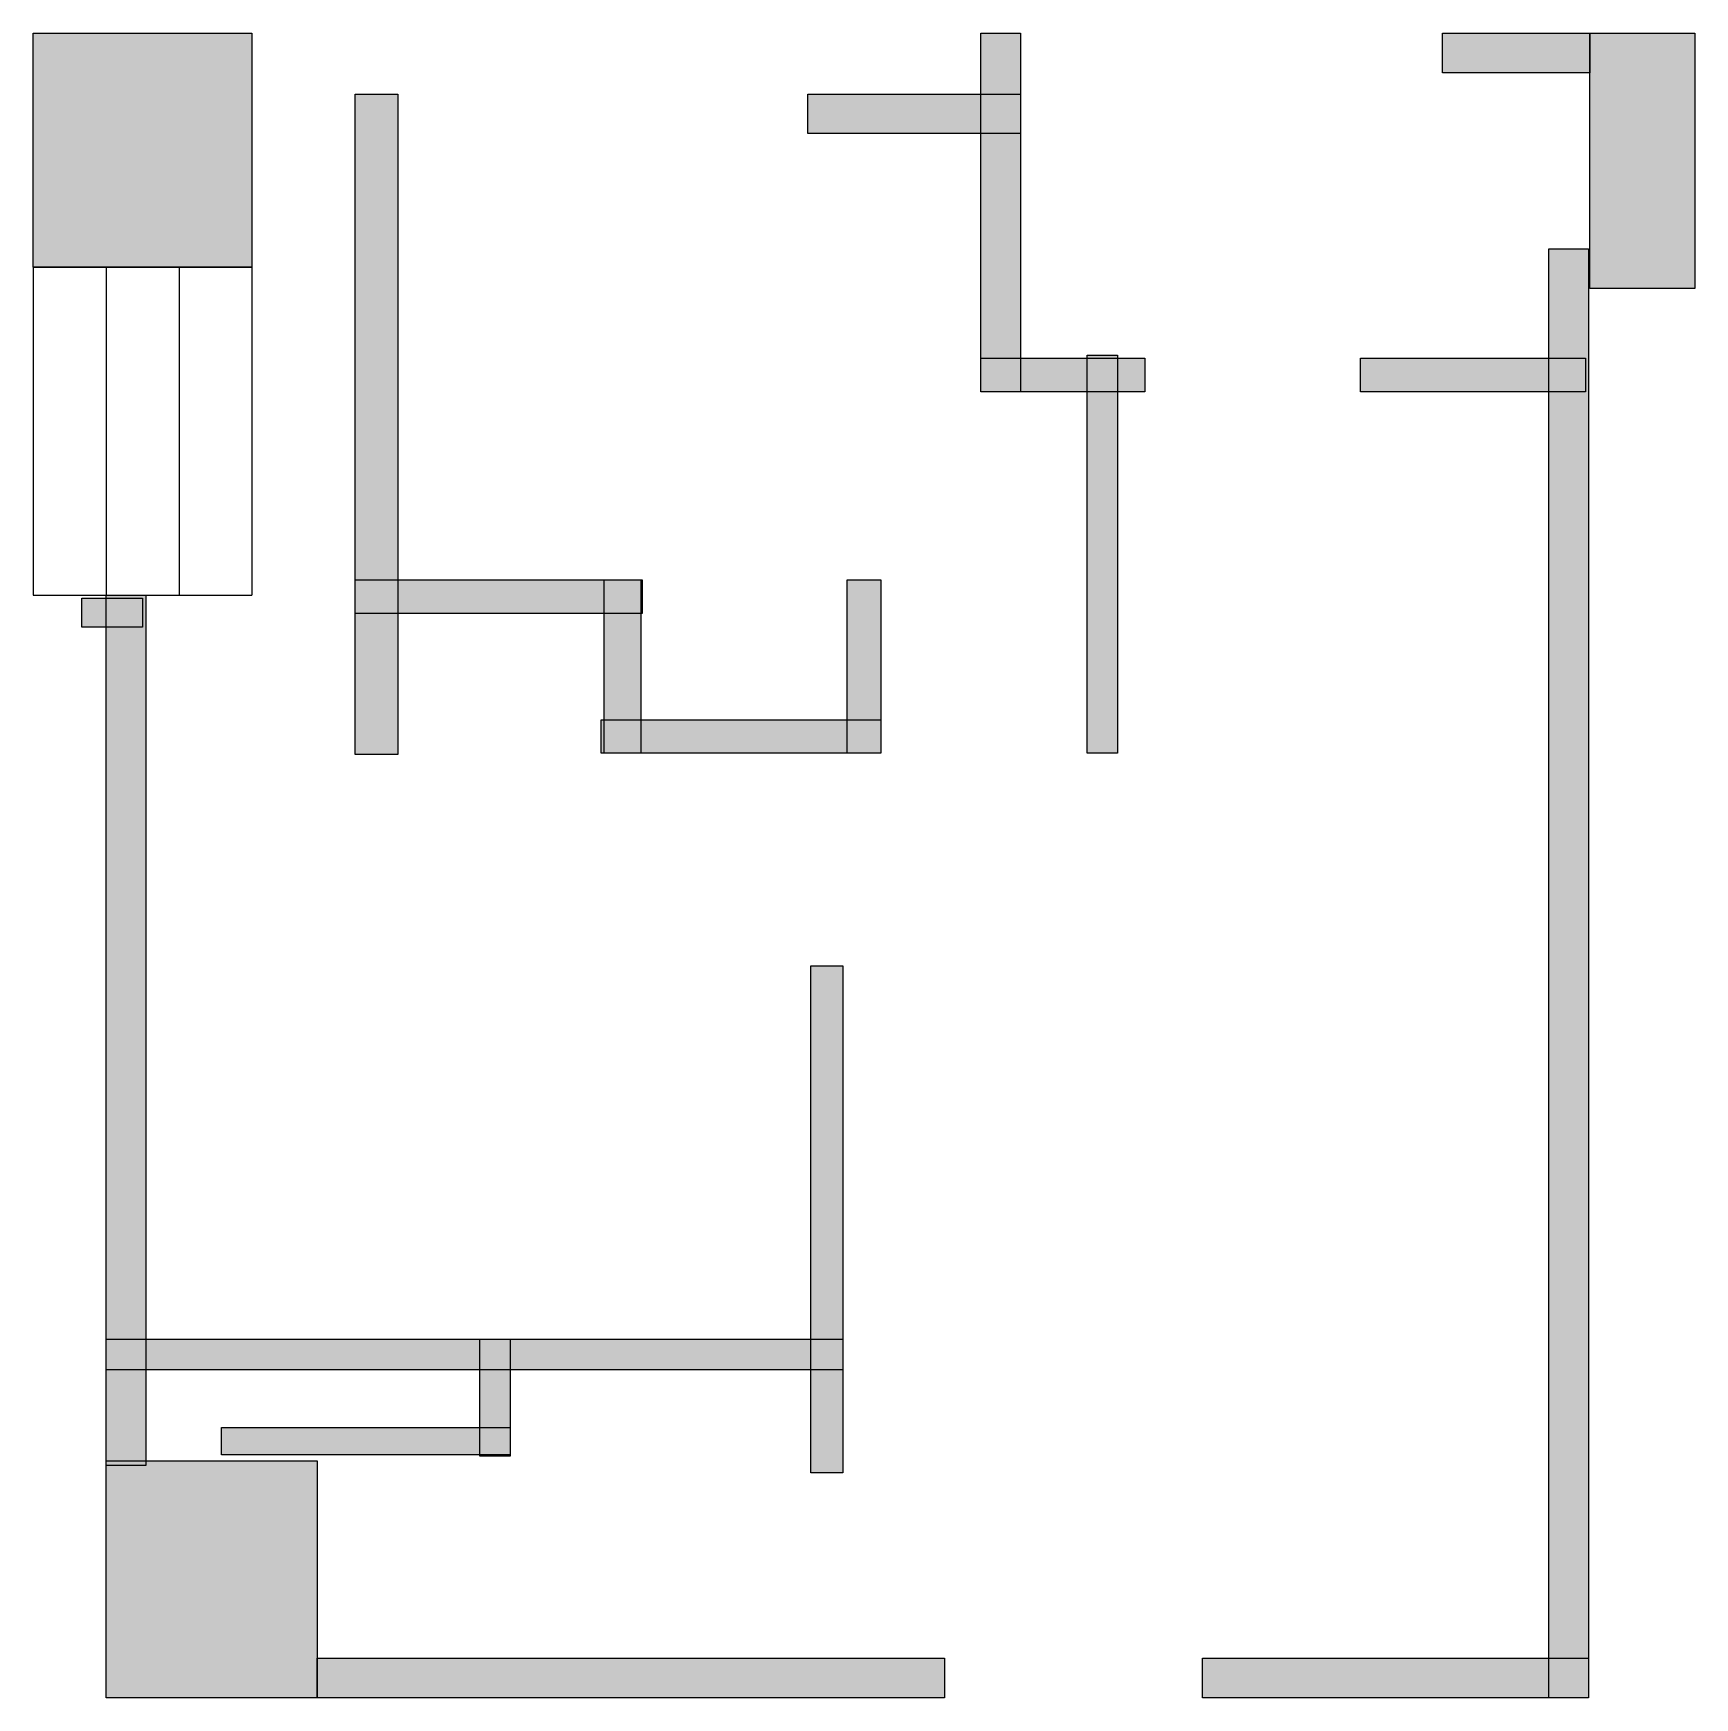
# Model space of a CAD drawing. Header units: centimetres. Extents: x 23 to 986, y 74 to 1038.
import ezdxf

# ---------------------------------------------------------------- set-up
doc = ezdxf.new("R2010")
doc.units = ezdxf.units.CM
doc.layers.add('WALL', color=7, linetype='Continuous')
doc.layers.add('WINDOW', color=5, linetype='Continuous')

msp = doc.modelspace()

# ---------------------------------------------------------------- hatches: boundary and pattern name
at = {"layer": 'WALL'}
h = msp.add_hatch(color=256, dxfattribs=at)
h.dxf.hatch_style = 1
h.paths.add_polyline_path([(22.88, 1038.4), (149.6, 1038.4), (149.6, 902.88), (22.88, 902.88)])
h = msp.add_hatch(color=256, dxfattribs=at)
h.dxf.hatch_style = 1
h.paths.add_polyline_path([(572, 1038.4), (594.88, 1038.4), (594.88, 830.72), (572, 830.72)])
h = msp.add_hatch(color=256, dxfattribs=at)
h.dxf.hatch_style = 1
h.paths.add_polyline_path([(839.52, 1038.4), (924.88, 1038.4), (924.88, 1015.52), (839.52, 1015.52)])
h = msp.add_hatch(color=256, dxfattribs=at)
h.dxf.hatch_style = 1
h.paths.add_polyline_path([(924.88, 1038.4), (985.6, 1038.4), (985.6, 890.56), (924.88, 890.56)])
h = msp.add_hatch(color=256, dxfattribs=at)
h.dxf.hatch_style = 1
h.paths.add_polyline_path([(209.44, 1003.2), (234.08, 1003.2), (234.08, 620.4), (209.44, 620.4)])
h = msp.add_hatch(color=256, dxfattribs=at)
h.dxf.hatch_style = 1
h.paths.add_polyline_path([(471.68, 1003.2), (594.88, 1003.2), (594.88, 980.32), (471.68, 980.32)])
h = msp.add_hatch(color=256, dxfattribs=at)
h.dxf.hatch_style = 1
h.paths.add_polyline_path([(901.12, 913.44), (924, 913.44), (924, 73.92), (901.12, 73.92)])
h = msp.add_hatch(color=256, dxfattribs=at)
h.dxf.hatch_style = 1
h.paths.add_polyline_path([(572, 850.08), (667.04, 850.08), (667.04, 830.72), (572, 830.72)])
h = msp.add_hatch(color=256, dxfattribs=at)
h.dxf.hatch_style = 1
h.paths.add_polyline_path([(633.6, 851.84), (651.2, 851.84), (651.2, 621.28), (633.6, 621.28)])
h = msp.add_hatch(color=256, dxfattribs=at)
h.dxf.hatch_style = 1
h.paths.add_polyline_path([(792, 850.08), (922.24, 850.08), (922.24, 830.72), (792, 830.72)])
h = msp.add_hatch(color=256, dxfattribs=at)
h.dxf.hatch_style = 1
h.paths.add_polyline_path([(209.44, 721.6), (375.76, 721.6), (375.76, 702.24), (209.44, 702.24)])
h = msp.add_hatch(color=256, dxfattribs=at)
h.dxf.hatch_style = 1
h.paths.add_polyline_path([(353.76, 721.6), (374.88, 721.6), (374.88, 621.28), (353.76, 621.28)])
h = msp.add_hatch(color=256, dxfattribs=at)
h.dxf.hatch_style = 1
h.paths.add_polyline_path([(494.56, 721.6), (513.92, 721.6), (513.92, 621.28), (494.56, 621.28)])
h = msp.add_hatch(color=256, dxfattribs=at)
h.dxf.hatch_style = 1
h.paths.add_polyline_path([(51.04, 711.04), (86.24, 711.04), (86.24, 694.32), (51.04, 694.32)])
h = msp.add_hatch(color=256, dxfattribs=at)
h.dxf.hatch_style = 1
h.paths.add_polyline_path([(65.12, 712.8), (88, 712.8), (88, 208.56), (65.12, 208.56)])
h = msp.add_hatch(color=256, dxfattribs=at)
h.dxf.hatch_style = 1
h.paths.add_polyline_path([(352, 640.64), (513.92, 640.64), (513.92, 621.28), (352, 621.28)])
h = msp.add_hatch(color=256, dxfattribs=at)
h.dxf.hatch_style = 1
h.paths.add_polyline_path([(473.44, 498.08), (491.92, 498.08), (491.92, 204.16), (473.44, 204.16)])
h = msp.add_hatch(color=256, dxfattribs=at)
h.dxf.hatch_style = 1
h.paths.add_polyline_path([(65.12, 281.6), (491.92, 281.6), (491.92, 264), (65.12, 264)])
h = msp.add_hatch(color=256, dxfattribs=at)
h.dxf.hatch_style = 1
h.paths.add_polyline_path([(281.6, 281.6), (299.2, 281.6), (299.2, 213.84), (281.6, 213.84)])
h = msp.add_hatch(color=256, dxfattribs=at)
h.dxf.hatch_style = 1
h.paths.add_polyline_path([(132, 230.56), (299.2, 230.56), (299.2, 214.72), (132, 214.72)])
h = msp.add_hatch(color=256, dxfattribs=at)
h.dxf.hatch_style = 1
h.paths.add_polyline_path([(65.12, 211.2), (187.44, 211.2), (187.44, 73.92), (65.12, 73.92)])
h = msp.add_hatch(color=256, dxfattribs=at)
h.dxf.hatch_style = 1
h.paths.add_polyline_path([(187.44, 96.8), (550.88, 96.8), (550.88, 73.92), (187.44, 73.92)])
h = msp.add_hatch(color=256, dxfattribs=at)
h.dxf.hatch_style = 1
h.paths.add_polyline_path([(700.48, 96.8), (924, 96.8), (924, 73.92), (700.48, 73.92)])

# ---------------------------------------------------------------- linework, layer by layer
for points in [[(22.88, 1038.4), (149.6, 1038.4), (149.6, 902.88), (22.88, 902.88)], [(572, 1038.4), (594.88, 1038.4), (594.88, 830.72), (572, 830.72)], [(839.52, 1038.4), (924.88, 1038.4), (924.88, 1015.52), (839.52, 1015.52)], [(924.88, 1038.4), (985.6, 1038.4), (985.6, 890.56), (924.88, 890.56)], [(209.44, 1003.2), (234.08, 1003.2), (234.08, 620.4), (209.44, 620.4)], [(471.68, 1003.2), (594.88, 1003.2), (594.88, 980.32), (471.68, 980.32)], [(901.12, 913.44), (924, 913.44), (924, 73.92), (901.12, 73.92)], [(572, 850.08), (667.04, 850.08), (667.04, 830.72), (572, 830.72)], [(633.6, 851.84), (651.2, 851.84), (651.2, 621.28), (633.6, 621.28)], [(792, 850.08), (922.24, 850.08), (922.24, 830.72), (792, 830.72)], [(209.44, 721.6), (375.76, 721.6), (375.76, 702.24), (209.44, 702.24)], [(353.76, 721.6), (374.88, 721.6), (374.88, 621.28), (353.76, 621.28)], [(494.56, 721.6), (513.92, 721.6), (513.92, 621.28), (494.56, 621.28)], [(51.04, 711.04), (86.24, 711.04), (86.24, 694.32), (51.04, 694.32)], [(65.12, 712.8), (88, 712.8), (88, 208.56), (65.12, 208.56)], [(352, 640.64), (513.92, 640.64), (513.92, 621.28), (352, 621.28)], [(473.44, 498.08), (491.92, 498.08), (491.92, 204.16), (473.44, 204.16)], [(65.12, 281.6), (491.92, 281.6), (491.92, 264), (65.12, 264)], [(281.6, 281.6), (299.2, 281.6), (299.2, 213.84), (281.6, 213.84)], [(132, 230.56), (299.2, 230.56), (299.2, 214.72), (132, 214.72)], [(65.12, 211.2), (187.44, 211.2), (187.44, 73.92), (65.12, 73.92)], [(187.44, 96.8), (550.88, 96.8), (550.88, 73.92), (187.44, 73.92)], [(700.48, 96.8), (924, 96.8), (924, 73.92), (700.48, 73.92)]]:
    msp.add_lwpolyline(points, close=True, dxfattribs=at)
at = {"layer": 'WINDOW'}
for p, q in [((22.88, 902.88), (22.88, 712.8)), ((22.88, 902.88), (149.6, 902.88)), ((65.12, 902.88), (65.12, 712.8)), ((107.36, 902.88), (107.36, 712.8)), ((149.6, 902.88), (149.6, 712.8)), ((22.88, 712.8), (149.6, 712.8))]:
    msp.add_line(p, q, dxfattribs=at)

doc.saveas('drawing.dxf')
